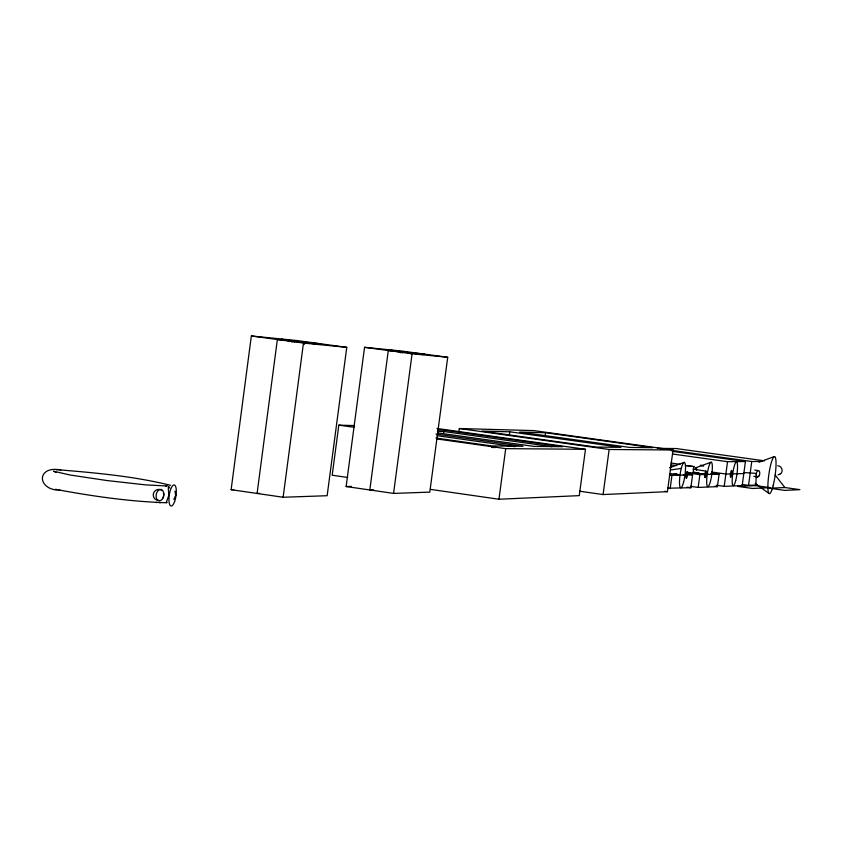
<?xml version="1.0" encoding="UTF-8"?>
<svg xmlns="http://www.w3.org/2000/svg" width="842" height="842" viewBox="0 0 842 842"><rect width="100%" height="100%" fill="white"/><g stroke="black" fill="none" stroke-linecap="round" stroke-linejoin="round"><path stroke-width="1.26" d="M291.985 342.231L291.995 340.968L317.876 344.146L281.449 339.326L295.405 341.463M400.276 352.872L400.297 351.724L402.223 351.924L402.223 352.935M755.832 485.623L737.718 486.381L752.474 488.465L770.23 487.655L755.832 485.623L756.284 473.614M168.274 487.192L168.789 495.496L166.274 502.495M231.129 489.676L251.348 335.979L296.458 340.494L346.757 347.336L327.149 495.717L283.133 497.254L231.129 489.676L233.75 489.602M283.133 497.254L303.467 343.062L346.757 347.336M354.524 425.589L338.81 425.147L332.19 475.235L347.704 477.467M346.136 486.539L364.554 347.314L401.697 351.03L447.712 357.271L429.799 492.128L393.572 493.401L346.136 486.539L351.346 486.402M393.572 493.401L412.085 353.766L447.712 357.271M443.681 432.641L444.018 430.094L562.53 446.702L533.965 446.397L437.872 432.904M458.816 432.346L459.332 428.525L533.923 430.609L673.032 449.996L667.432 491.675L603.093 494.559L579.664 491.223M498.959 499.243L505.705 448.639L585.474 449.291L579.275 495.633L498.959 499.243L430.441 489.381M509.294 435.588L509.799 431.809L620.996 447.334L596.104 447.07L481.792 431.072L509.799 431.809M545.227 435.314L545.563 432.735L652.75 447.681L629.753 447.428L519.661 432.062L545.563 432.735M603.093 494.559L609.134 449.481L673.032 449.996M670.179 488.57L671.958 475.33L692.587 474.825L690.85 487.718L667.601 488.213M687.588 472.615L693.019 473.267L694.008 466.594L685.893 465.521M698.165 487.423L699.881 474.646L719.089 474.183L717.405 486.634L698.165 487.423L690.419 486.329M724.215 486.35L727.541 461.69L745.423 461.553L742.181 485.613L724.215 486.35L716.426 485.255M742.076 484.445L748.538 485.35L751.759 461.511L762.042 461.437M410.717 353.756L410.98 352.787L424.673 354.145M304.351 344.389L304.972 342.262L321.57 343.904M173.81 499.401L175.736 495.328L174.957 491.107M777.997 474.793L779.766 474.278M779.639 474.351C783.986 472.52 782.218 465.868 777.755 465.763M166.369 485.855L165.842 486.066L167.442 485.802M694.061 466.636L685.967 465.552M669.485 467.773L684.167 462.384M711.111 462.174L695.745 467.805L696.681 470.194M758.937 462.184L774.377 456.543M670.39 470.004L681.304 468.394M693.124 473.225L692.492 473.088M784.86 487.529L769.567 488.244L784.933 490.402L799.9 489.644L784.86 487.529L775.166 475.025M166.348 485.95L145.634 484.887L106.945 480.54L69.96 474.993L53.572 471.194L56.025 472.467M748.538 485.35L757.579 484.981M259.652 493.38L257.084 493.465L277.365 339.515L292.237 341.01M373.648 489.844L369.817 489.97L388.288 350.535L400.634 351.777M743.802 473.583L725.878 474.025L711.595 472.015M755.306 473.309L743.686 472.53M165.632 502.716C129.773 501.527 94.072 496.433 58.803 489.949M657.413 448.354L676.273 448.544L764.578 460.848M491.633 447.46L495.528 447.502M170.621 485.318C134.741 476.446 97.609 473.025 60.824 469.973C36.164 465.205 36.638 490.339 60.129 490.223M437.408 431.336L443.829 431.493L551.92 446.66M437.587 429.925L444.018 430.094M56.509 469.804L57.972 469.868M59.445 469.91L60.824 469.973M155.854 502.463L157.191 502.527M159.106 502.6L160.527 502.674M295.321 341.484L294.647 341.41M285.406 340.168L288.806 340.547M695.86 467.794L696.734 468.099M402.729 352.124L403.507 352.188L390.13 350.167L423.116 354.556L400.487 351.682M397.635 351.377L394.972 351.093M676.263 465.573L670.969 464.921M687.567 472.383L689.145 472.583M292.984 341.199L290.827 340.926M706.301 473.667L707.88 473.867M710.238 474.162L711.816 474.362M674.221 473.667L676.705 473.972M683.325 474.804L684.988 475.014M401.35 351.956L396.771 351.346M703.575 465.679L700.323 465.342L703.554 465.9M686.43 474.814L687.525 474.951A3.768 0.716 -82 0 1 686.63 478.119M675.105 473.583L676.926 473.814M684.23 474.751L686.051 474.983A3.694 0.705 -82 0 1 687.156 471.604M290.564 340.894L287.701 340.505M364.554 347.314L412.085 353.766M251.348 335.979L303.467 343.062M292.437 340.947L294.332 341.199L294.353 342.326M659.991 448.712L663.875 449.26M672.916 450.523L751.759 461.511M672.126 451.333L745.423 461.553M672.979 454.07L727.541 461.69M459.332 428.525L609.134 449.481M436.956 428.483L585.474 449.291M435.988 434.051L523.029 446.281L491.833 445.934L435.988 438.082M711.322 473.099L719.089 474.183M437.093 435.703L515.041 446.66M686.967 472.836L699.881 474.646M687.44 474.099L692.587 474.825M338.81 425.147L354.335 427.336M437.135 438.987L505.705 448.639M669.379 474.962L671.958 475.33M714.826 486.266L717.405 486.634M686.998 487.171L690.85 487.718M664.833 491.307L667.432 491.675M286.522 340.336L285.659 340.21M670.958 462.995L680.01 464.342M754.8 470.047L758.432 470.594M753.832 476.362L757.579 476.94M692.934 469.11L705.943 471.12M694.871 472.741L699.386 473.446M700.902 473.678L706.185 474.499A3.673 0.684 -82 0 1 705.322 477.582M692.998 472.699L704.786 474.53A3.673 0.684 -82 0 0 704.817 477.593M699.344 473.225L696.734 472.804A39.89 1.189 7.7 0 1 695.955 472.762M701.954 473.636L705.228 474.162M705.88 474.267L707.196 474.478M670.043 473.53L680.02 475.13M55.604 489.255L57.014 489.549M755.221 483.455L768.967 493.465M158.706 500.327A5.505 5.273 -69.7 0 1 153.433 493.528A5.505 5.273 -69.7 0 1 161.453 490.212M163.464 492.696A5.505 5.273 -69.7 0 1 162.643 498.211M166.516 502.958A7.494 1.231 -21.9 0 1 167.126 502.316M169.779 488.076A7.494 1.316 39.3 0 1 168.842 486.297M686.104 478.13A3.768 0.716 -82 0 1 686.062 474.983M687.367 471.636A3.694 0.705 -82 0 1 687.493 474.962M706.059 471.288A3.6 0.663 -82 0 1 706.154 474.509M704.807 474.541A3.6 0.663 -82 0 1 705.828 471.246M694.797 471.92A3.231 2.947 -78.6 0 1 694.692 472.772M162.58 498.675A5.82 3.789 -79.8 0 0 161.075 489.413A5.82 3.789 -79.8 0 0 156.18 497.264A5.82 3.789 -79.8 0 0 162.58 498.675M174.662 501.4A10.662 3.379 -81.5 0 0 174.305 484.939A10.662 3.379 -81.5 0 0 168.947 500.074A10.662 3.379 -81.5 0 0 174.662 501.4M759.189 475.677A3.2 1.726 -81.3 0 0 758.558 470.615A3.2 1.726 -81.3 0 0 756.274 475.014A3.2 1.726 -81.3 0 0 759.189 475.677M683.567 482.255A12.809 2.452 -82 0 0 684.409 462.416A12.809 2.452 -82 0 0 679.526 480.54A12.809 2.452 -82 0 0 683.567 482.255M710.469 481.35A12.367 2.284 -82 0 0 711.343 462.205A12.367 2.284 -82 0 0 706.712 479.687A12.367 2.284 -82 0 0 710.469 481.35M731.382 475.751A3.473 0.621 -82 0 0 731.603 470.457A3.473 0.621 -82 0 0 730.33 475.467A3.473 0.621 -82 0 0 731.382 475.751M735.719 480.498A11.946 2.126 -82 0 0 736.624 462.005A11.946 2.126 -82 0 0 732.224 478.898A11.946 2.126 -82 0 0 735.719 480.498M773.156 485.655A18.756 3.168 -82 0 0 774.724 456.585A18.756 3.168 -82 0 0 767.988 483.087A18.756 3.168 -82 0 0 773.156 485.655"/></g></svg>
